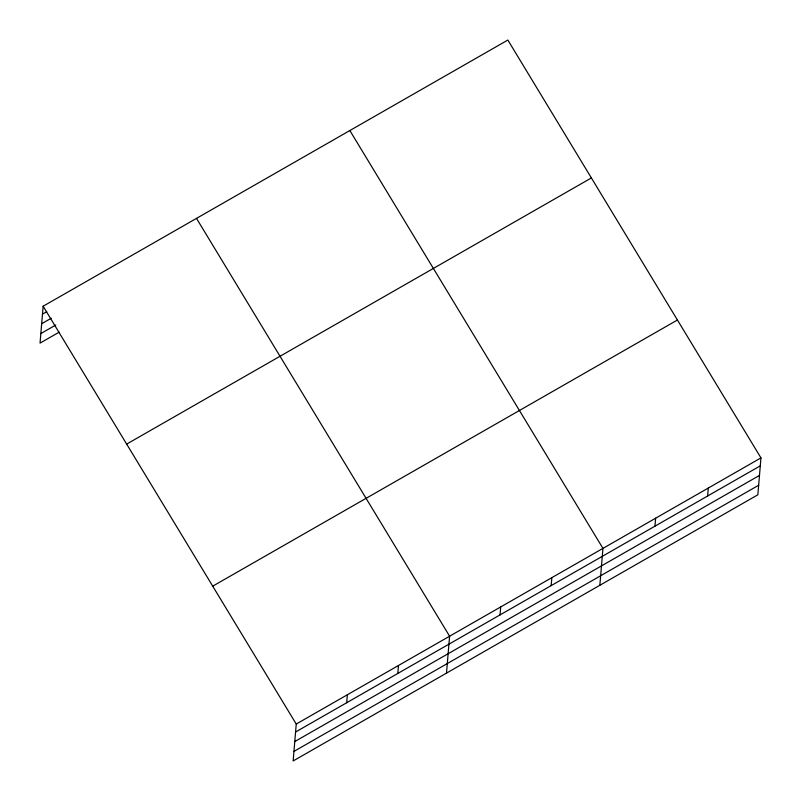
<?xml version="1.0" encoding="UTF-8"?>
<svg xmlns="http://www.w3.org/2000/svg" width="801" height="801" viewBox="0 0 801 801"><rect width="100%" height="100%" fill="white"/><g stroke="black" fill="none" stroke-linecap="round" stroke-linejoin="round"><path stroke-width="1.2" d="M43.144 306.212L296.24 724.044L293.146 760.95L757.856 494.788L760.95 457.892L507.854 40.05L43.144 306.212L40.05 343.108L59.224 332.135M346.693 702.737L347.364 694.767M397.807 673.451L398.477 665.491M446.497 673.11L449.601 636.214L196.505 218.383M500.044 614.898L500.715 606.938M551.168 585.621L551.829 577.661M599.849 585.281L602.953 548.385L349.857 130.543M654.948 526.187L655.618 518.217M707.613 496.019L708.284 488.059M42.483 314.172L46.738 311.729M41.682 323.724L51.264 318.237M40.851 333.556L55.76 325.026M126.668 444.094L591.378 177.942M212.726 586.162L677.426 320.01M296.24 724.044L760.95 457.892M295.579 732.014L760.279 465.852M294.778 741.556L759.478 475.404M293.947 751.398L758.657 485.246"/></g></svg>
